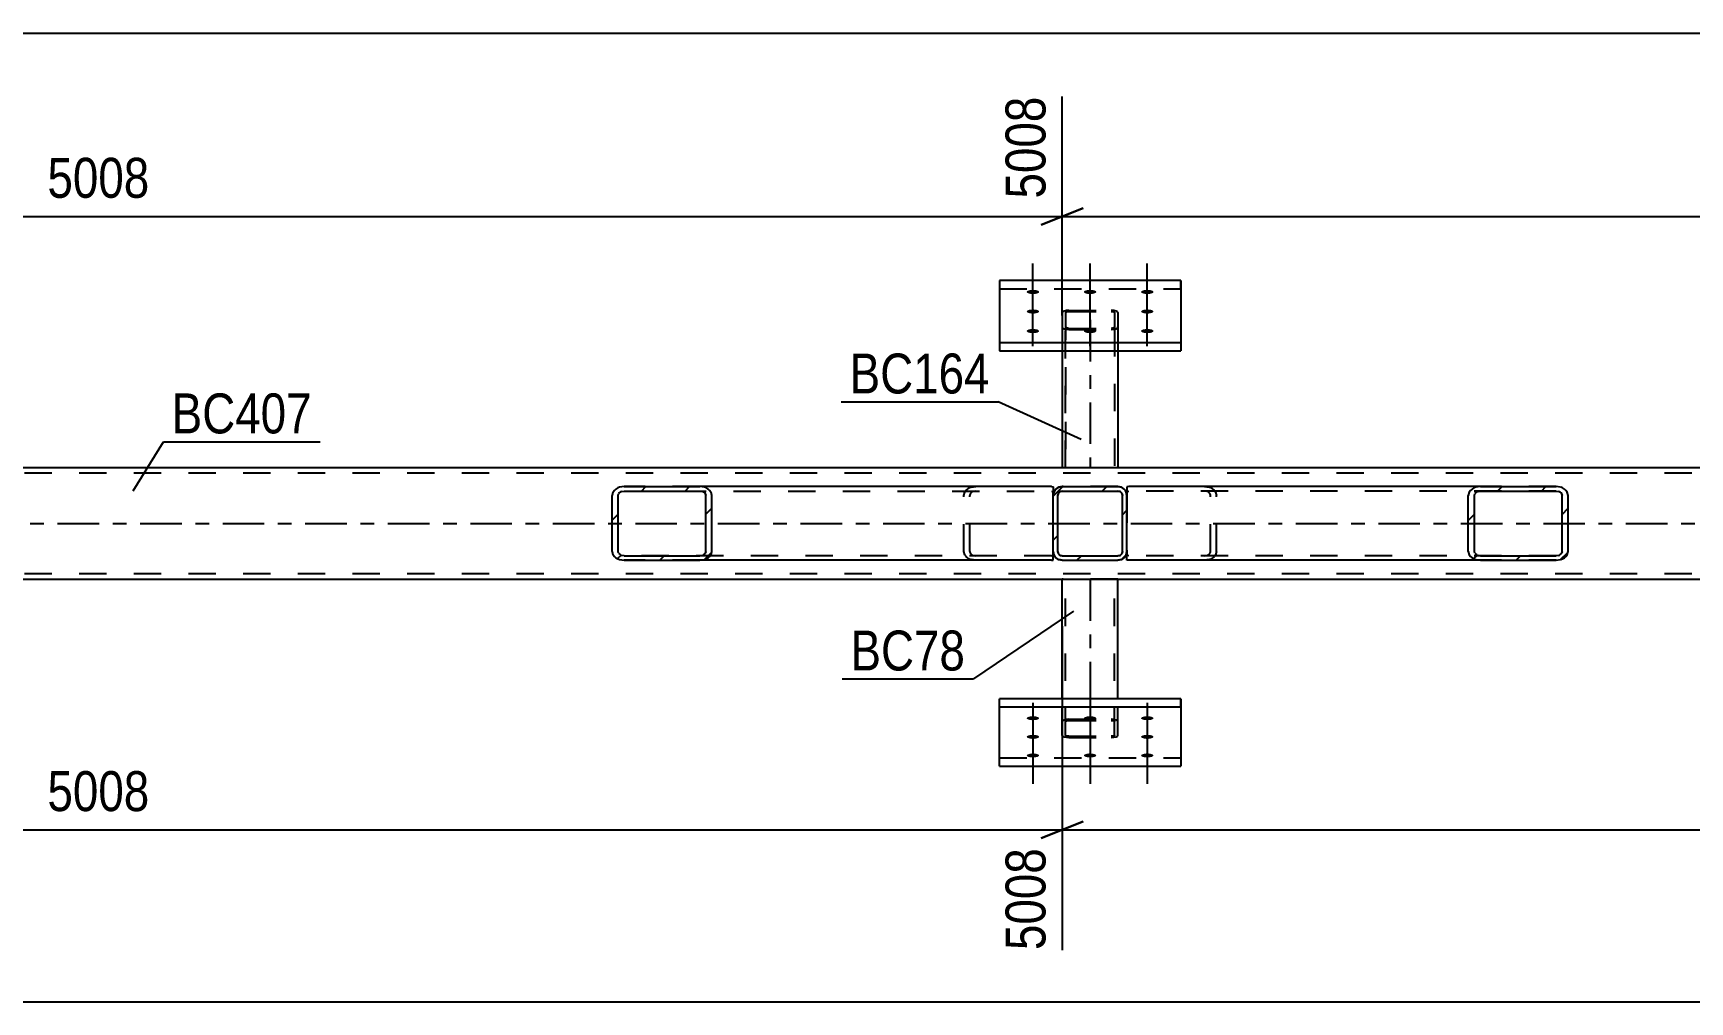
# Model space of a CAD drawing. Header units: millimetres. Extents: x 0 to 841, y 0 to 594.
# Drawn here: x 118.8 to 237.6, y 179.7 to 249.1 of the extents above; entities that cross this region are included whole.
import ezdxf

# ---------------------------------------------------------------- set-up
doc = ezdxf.new("R2010")
doc.units = ezdxf.units.MM
doc.linetypes.add('DXK_LINE_DOT2', pattern=[3.9198, 1.9599, -1.9599])
doc.linetypes.add('DXK_LINE_DOT3', pattern=[5.9187, 2.979, -0.9799, 0.9799, -0.9799])
doc.styles.add('Arial Narrow', font='ARIALN.TTF', dxfattribs={"height": 0.2})

# ---------------------------------------------------------------- blocks, each defined once
blk = doc.blocks.new('Part-761549663-2952 - 2948')
at = {"color": 2, "linetype": 'Continuous'}
for p, q in [((201.08, 201.39), (188.08, 201.39)), ((188.08, 200.79), (188.08, 201.39)), ((201.08, 200.79), (188.08, 200.79)), ((188.08, 196.56), (188.08, 200.79)), ((201.08, 201.39), (201.08, 200.79)), ((201.08, 200.79), (201.08, 196.56)), ((188.08, 196.56), (201.08, 196.56))]:
    blk.add_line(p, q, dxfattribs=at)
at = {"color": 7, "linetype": 'DXK_LINE_DOT2'}
for p, q in [((188.08, 200.79), (188.08, 201.39)), ((201.08, 200.79), (201.08, 201.39)), ((188.08, 197.16), (201.08, 197.16))]:
    blk.add_line(p, q, dxfattribs=at)
blk = doc.blocks.new('Bolt-761549663-3030 - 2948')
at = {"linetype": 'Continuous'}
for points in [[(190.48, 230.42), (190.39, 230.42), (190.3, 230.43), (190.22, 230.45), (190.16, 230.47), (190.1, 230.49), (190.06, 230.52), (190.04, 230.55), (190.04, 230.59), (190.06, 230.62), (190.1, 230.65), (190.16, 230.67), (190.22, 230.69), (190.3, 230.71), (190.39, 230.72), (190.48, 230.72), (190.57, 230.72), (190.66, 230.71), (190.74, 230.69), (190.81, 230.67), (190.86, 230.65), (190.9, 230.62), (190.92, 230.59), (190.92, 230.55), (190.9, 230.52), (190.86, 230.49), (190.81, 230.47), (190.74, 230.45), (190.66, 230.43), (190.57, 230.42)], [(194.58, 230.42), (194.49, 230.42), (194.4, 230.43), (194.32, 230.45), (194.26, 230.47), (194.2, 230.49), (194.16, 230.52), (194.14, 230.55), (194.14, 230.59), (194.16, 230.62), (194.2, 230.65), (194.26, 230.67), (194.32, 230.69), (194.4, 230.71), (194.49, 230.72), (194.58, 230.72), (194.67, 230.72), (194.76, 230.71), (194.84, 230.69), (194.91, 230.67), (194.96, 230.65), (195, 230.62), (195.02, 230.59), (195.02, 230.55), (195, 230.52), (194.96, 230.49), (194.91, 230.47), (194.84, 230.45), (194.76, 230.43), (194.67, 230.42)], [(198.68, 230.42), (198.59, 230.42), (198.5, 230.43), (198.42, 230.45), (198.36, 230.47), (198.3, 230.49), (198.26, 230.52), (198.24, 230.55), (198.24, 230.59), (198.26, 230.62), (198.3, 230.65), (198.36, 230.67), (198.42, 230.69), (198.5, 230.71), (198.59, 230.72), (198.68, 230.72), (198.77, 230.72), (198.86, 230.71), (198.94, 230.69), (199.01, 230.67), (199.06, 230.65), (199.1, 230.62), (199.12, 230.59), (199.12, 230.55), (199.1, 230.52), (199.06, 230.49), (199.01, 230.47), (198.94, 230.45), (198.86, 230.43), (198.77, 230.42)], [(190.48, 229.02), (190.39, 229.02), (190.3, 229.03), (190.22, 229.05), (190.16, 229.07), (190.1, 229.09), (190.06, 229.12), (190.04, 229.15), (190.04, 229.18), (190.06, 229.21), (190.1, 229.24), (190.16, 229.27), (190.22, 229.29), (190.3, 229.31), (190.39, 229.31), (190.48, 229.32), (190.57, 229.31), (190.66, 229.31), (190.74, 229.29), (190.81, 229.27), (190.86, 229.24), (190.9, 229.21), (190.92, 229.18), (190.92, 229.15), (190.9, 229.12), (190.86, 229.09), (190.81, 229.07), (190.74, 229.05), (190.66, 229.03), (190.57, 229.02)], [(198.68, 229.02), (198.59, 229.02), (198.5, 229.03), (198.42, 229.05), (198.36, 229.07), (198.3, 229.09), (198.26, 229.12), (198.24, 229.15), (198.24, 229.18), (198.26, 229.21), (198.3, 229.24), (198.36, 229.27), (198.42, 229.29), (198.5, 229.31), (198.59, 229.31), (198.68, 229.32), (198.77, 229.31), (198.86, 229.31), (198.94, 229.29), (199.01, 229.27), (199.06, 229.24), (199.1, 229.21), (199.12, 229.18), (199.12, 229.15), (199.1, 229.12), (199.06, 229.09), (199.01, 229.07), (198.94, 229.05), (198.86, 229.03), (198.77, 229.02)], [(190.48, 227.61), (190.39, 227.62), (190.3, 227.63), (190.22, 227.64), (190.16, 227.66), (190.1, 227.69), (190.06, 227.72), (190.04, 227.75), (190.04, 227.78), (190.06, 227.81), (190.1, 227.84), (190.16, 227.87), (190.22, 227.89), (190.3, 227.9), (190.39, 227.91), (190.48, 227.92), (190.57, 227.91), (190.66, 227.9), (190.74, 227.89), (190.81, 227.87), (190.86, 227.84), (190.9, 227.81), (190.92, 227.78), (190.92, 227.75), (190.9, 227.72), (190.86, 227.69), (190.81, 227.66), (190.74, 227.64), (190.66, 227.63), (190.57, 227.62)], [(194.58, 227.61), (194.49, 227.62), (194.4, 227.63), (194.32, 227.64), (194.26, 227.66), (194.2, 227.69), (194.16, 227.72), (194.14, 227.75), (194.14, 227.78), (194.16, 227.81), (194.2, 227.84), (194.26, 227.87), (194.32, 227.89), (194.4, 227.9), (194.49, 227.91), (194.58, 227.92), (194.67, 227.91), (194.76, 227.9), (194.84, 227.89), (194.91, 227.87), (194.96, 227.84), (195, 227.81), (195.02, 227.78), (195.02, 227.75), (195, 227.72), (194.96, 227.69), (194.91, 227.66), (194.84, 227.64), (194.76, 227.63), (194.67, 227.62)], [(198.68, 227.61), (198.59, 227.62), (198.5, 227.63), (198.42, 227.64), (198.36, 227.66), (198.3, 227.69), (198.26, 227.72), (198.24, 227.75), (198.24, 227.78), (198.26, 227.81), (198.3, 227.84), (198.36, 227.87), (198.42, 227.89), (198.5, 227.9), (198.59, 227.91), (198.68, 227.92), (198.77, 227.91), (198.86, 227.9), (198.94, 227.89), (199.01, 227.87), (199.06, 227.84), (199.1, 227.81), (199.12, 227.78), (199.12, 227.75), (199.1, 227.72), (199.06, 227.69), (199.01, 227.66), (198.94, 227.64), (198.86, 227.63), (198.77, 227.62)]]:
    blk.add_hatch(color=1, dxfattribs=at).paths.add_polyline_path(points)
at = {"color": 1, "linetype": 'Continuous'}
for p, q in [((190.48, 229.48), (190.48, 232.6)), ((194.58, 229.48), (194.58, 232.6)), ((198.68, 229.48), (198.68, 232.6)), ((190.48, 228.08), (190.48, 231.2)), ((198.68, 228.08), (198.68, 231.2)), ((190.48, 226.68), (190.48, 229.8)), ((194.58, 226.68), (194.58, 229.8)), ((198.68, 226.68), (198.68, 229.8))]:
    blk.add_line(p, q, dxfattribs=at)
blk = doc.blocks.new('Part-761549663-2970 - 2948')
at = {"color": 2, "linetype": 'Continuous'}
for p, q in [((555.22, 217.97), (67.28, 217.97)), ((67.28, 209.97), (555.22, 209.97))]:
    blk.add_line(p, q, dxfattribs=at)
at = {"color": 7, "linetype": 'DXK_LINE_DOT2'}
for p, q in [((555.22, 217.57), (67.28, 217.57)), ((555.22, 210.37), (67.28, 210.37))]:
    blk.add_line(p, q, dxfattribs=at)
at = {"color": 7, "linetype": 'DXK_LINE_DOT3'}
blk.add_line((67.28, 213.97), (555.22, 213.97), dxfattribs=at)
blk = doc.blocks.new('Part-761549663-2971 - 2948')
at = {"linetype": 'Continuous'}
h = blk.add_hatch(dxfattribs=at)
h.set_pattern_fill('', scale=0.7, style=0, pattern_type=0)
h.set_pattern_definition([(45, (196.8278, 211.3828), (-1.57154, 1.57154), [])])
h.paths.add_polyline_path([(196.58, 211.33), (196.83, 211.38), (197.04, 211.52), (197.17, 211.73), (197.22, 211.97), (197.22, 215.97), (197.17, 216.22), (197.04, 216.43), (196.83, 216.57), (196.58, 216.61), (192.58, 216.61), (192.34, 216.57), (192.13, 216.43), (191.99, 216.22), (191.94, 215.97), (191.94, 211.97), (191.99, 211.73), (192.13, 211.52), (192.34, 211.38), (192.58, 211.33)])
h.paths.add_polyline_path([(192.46, 211.68), (192.36, 211.75), (192.29, 211.85), (192.26, 211.97), (192.26, 215.97), (192.29, 216.1), (192.36, 216.2), (192.46, 216.27), (192.58, 216.29), (196.58, 216.29), (196.71, 216.27), (196.81, 216.2), (196.88, 216.1), (196.9, 215.97), (196.9, 211.97), (196.88, 211.85), (196.81, 211.75), (196.71, 211.68), (196.58, 211.65), (192.58, 211.65)])
at = {"color": 7, "linetype": 'DXK_LINE_DOT2'}
for p, q in [((191.94, 215.97), (191.99, 216.22)), ((192.34, 216.57), (192.58, 216.61)), ((192.58, 216.29), (192.46, 216.27)), ((196.58, 216.61), (192.58, 216.61)), ((192.58, 216.29), (196.58, 216.29)), ((196.58, 216.61), (196.58, 216.61)), ((196.58, 216.61), (196.83, 216.57)), ((196.71, 216.27), (196.58, 216.29)), ((197.17, 216.22), (197.22, 215.97)), ((191.94, 211.97), (191.94, 215.97)), ((192.29, 216.1), (192.26, 215.97)), ((192.26, 211.97), (192.26, 215.97)), ((196.9, 215.97), (196.88, 216.1)), ((196.9, 211.97), (196.9, 215.97)), ((197.22, 211.97), (197.22, 215.97)), ((191.99, 211.73), (191.94, 211.97)), ((192.26, 211.97), (192.29, 211.85)), ((192.46, 211.68), (192.58, 211.65)), ((192.58, 211.65), (196.58, 211.65)), ((196.58, 211.65), (196.71, 211.68)), ((196.88, 211.85), (196.9, 211.97)), ((197.22, 211.97), (197.17, 211.73)), ((192.58, 211.33), (192.34, 211.38)), ((192.58, 211.33), (196.58, 211.33)), ((196.83, 211.38), (196.58, 211.33))]:
    blk.add_line(p, q, dxfattribs=at)
at = {"color": 2, "linetype": 'Continuous'}
for p, q in [((191.99, 216.22), (191.94, 215.97)), ((192.58, 216.61), (192.34, 216.57)), ((192.46, 216.27), (192.58, 216.29)), ((192.58, 216.61), (192.58, 216.61)), ((192.58, 216.61), (196.58, 216.61)), ((192.58, 216.29), (192.58, 216.29)), ((192.58, 216.29), (196.58, 216.29)), ((196.58, 216.61), (196.58, 216.61)), ((196.83, 216.57), (196.58, 216.61)), ((196.58, 216.29), (196.58, 216.29)), ((196.58, 216.29), (196.71, 216.27)), ((197.22, 215.97), (197.17, 216.22)), ((191.94, 215.97), (191.94, 215.97)), ((191.94, 211.97), (191.94, 215.97)), ((192.26, 215.97), (192.29, 216.1)), ((192.26, 215.97), (192.26, 215.97)), ((192.26, 211.97), (192.26, 215.97)), ((196.88, 216.1), (196.9, 215.97)), ((196.9, 215.97), (196.9, 215.97)), ((196.9, 211.97), (196.9, 215.97)), ((197.22, 215.97), (197.22, 215.97)), ((197.22, 211.97), (197.22, 215.97)), ((191.94, 211.97), (191.94, 211.97)), ((191.94, 211.97), (191.99, 211.73)), ((192.26, 211.97), (192.26, 211.97)), ((192.29, 211.85), (192.26, 211.97)), ((192.58, 211.65), (192.46, 211.68)), ((192.58, 211.65), (192.58, 211.65)), ((192.58, 211.65), (196.58, 211.65)), ((196.71, 211.68), (196.58, 211.65)), ((196.58, 211.65), (196.58, 211.65)), ((196.9, 211.97), (196.88, 211.85)), ((196.9, 211.97), (196.9, 211.97)), ((197.17, 211.73), (197.22, 211.97)), ((197.22, 211.97), (197.22, 211.97)), ((192.34, 211.38), (192.58, 211.33)), ((192.58, 211.33), (192.58, 211.33)), ((192.58, 211.33), (196.58, 211.33)), ((196.58, 211.33), (196.83, 211.38)), ((196.58, 211.33), (196.58, 211.33))]:
    blk.add_line(p, q, dxfattribs=at)
at = {"color": 7, "linetype": 'DXK_LINE_DOT2'}
for centre, radius, start, end in [((192.58, 215.97), 0.64, 112.5, 157.5), ((192.58, 215.97), 0.32, 112.5, 157.5), ((196.58, 215.97), 0.32, 22.5, 67.5), ((196.58, 215.97), 0.64, 22.5, 67.5), ((192.58, 211.97), 0.64, 202.5, 247.5), ((192.58, 211.97), 0.32, 202.5, 247.5), ((196.58, 211.97), 0.32, 292.5, 337.5), ((196.58, 211.97), 0.64, 292.5, 337.5)]:
    blk.add_arc(centre, radius, start, end, dxfattribs=at)
at = {"color": 2, "linetype": 'Continuous'}
for centre, radius, start, end in [((192.58, 215.97), 0.64, 112.5, 157.5), ((192.58, 215.97), 0.32, 112.5, 157.5), ((196.58, 215.97), 0.32, 22.5, 67.5), ((196.58, 215.97), 0.64, 22.5, 67.5), ((192.58, 211.97), 0.64, 202.5, 247.5), ((192.58, 211.97), 0.32, 202.5, 247.5), ((196.58, 211.97), 0.32, 292.5, 337.5), ((196.58, 211.97), 0.64, 292.5, 337.5)]:
    blk.add_arc(centre, radius, start, end, dxfattribs=at)
blk = doc.blocks.new('Part-761549663-2977 - 2948')
at = {"color": 7, "linetype": 'DXK_LINE_DOT2'}
for p, q in [((192.62, 229.15), (192.58, 229.09)), ((192.58, 229.09), (192.58, 226.34)), ((192.72, 229.2), (192.62, 229.15)), ((192.88, 229.24), (192.72, 229.2)), ((192.82, 229.09), (192.84, 229.12)), ((192.82, 229.09), (192.82, 217.97)), ((192.84, 229.12), (192.89, 229.14)), ((193.06, 229.25), (192.88, 229.24)), ((192.89, 229.14), (192.97, 229.16)), ((192.97, 229.16), (193.06, 229.17)), ((193.06, 229.25), (196.1, 229.25)), ((193.06, 229.17), (196.1, 229.17)), ((196.29, 229.24), (196.1, 229.25)), ((196.1, 229.17), (196.19, 229.16)), ((196.19, 229.16), (196.27, 229.14)), ((196.27, 229.14), (196.32, 229.12)), ((196.44, 229.2), (196.29, 229.24)), ((196.32, 229.12), (196.34, 229.09)), ((196.34, 229.09), (196.34, 227.91)), ((196.55, 229.15), (196.44, 229.2)), ((196.58, 229.09), (196.55, 229.15)), ((196.58, 229.09), (196.58, 228.05)), ((192.58, 228.05), (192.58, 226.34)), ((192.58, 228.05), (192.62, 227.98)), ((192.62, 227.98), (192.72, 227.93)), ((192.72, 227.93), (192.88, 227.89)), ((192.84, 228.01), (192.82, 228.05)), ((192.82, 217.97), (192.82, 227.91)), ((192.89, 227.99), (192.84, 228.01)), ((192.88, 227.89), (193.06, 227.88)), ((192.97, 227.97), (192.89, 227.99)), ((193.06, 227.96), (192.97, 227.97)), ((193.06, 227.96), (196.1, 227.96)), ((193.06, 227.88), (196.1, 227.88)), ((196.19, 227.97), (196.1, 227.96)), ((196.1, 227.88), (196.29, 227.89)), ((196.27, 227.99), (196.19, 227.97)), ((196.32, 228.01), (196.27, 227.99)), ((196.29, 227.89), (196.44, 227.93)), ((196.34, 228.05), (196.32, 228.01)), ((196.34, 227.91), (196.34, 217.97)), ((196.44, 227.93), (196.55, 227.98)), ((196.55, 227.98), (196.58, 228.05)), ((196.58, 228.05), (196.58, 226.34)), ((196.58, 217.97), (192.58, 217.97))]:
    blk.add_line(p, q, dxfattribs=at)
at = {"color": 7, "linetype": 'DXK_LINE_DOT3'}
blk.add_line((194.58, 228.57), (194.58, 217.97), dxfattribs=at)
at = {"color": 2, "linetype": 'Continuous'}
for p, q in [((192.58, 226.34), (192.58, 217.97)), ((196.58, 226.34), (196.58, 217.97))]:
    blk.add_line(p, q, dxfattribs=at)
blk = doc.blocks.new('Part-761549663-3087 - 2948')
at = {"color": 2, "linetype": 'Continuous'}
for p, q in [((192.58, 201.39), (192.58, 209.97)), ((196.58, 201.39), (196.58, 209.97))]:
    blk.add_line(p, q, dxfattribs=at)
at = {"color": 7, "linetype": 'DXK_LINE_DOT2'}
for p, q in [((196.58, 209.97), (192.58, 209.97)), ((192.82, 198.78), (192.82, 209.97)), ((196.34, 198.78), (196.34, 209.97)), ((192.58, 198.78), (192.58, 201.39)), ((196.58, 198.78), (196.58, 201.39)), ((192.62, 199.83), (192.58, 199.77)), ((192.72, 199.88), (192.62, 199.83)), ((192.88, 199.92), (192.72, 199.88)), ((192.82, 199.77), (192.84, 199.8)), ((192.84, 199.8), (192.89, 199.83)), ((193.06, 199.93), (192.88, 199.92)), ((192.89, 199.83), (192.97, 199.85)), ((192.97, 199.85), (193.06, 199.85)), ((193.06, 199.93), (196.1, 199.93)), ((193.06, 199.85), (196.1, 199.85)), ((196.29, 199.92), (196.1, 199.93)), ((196.1, 199.85), (196.19, 199.85)), ((196.19, 199.85), (196.27, 199.83)), ((196.27, 199.83), (196.32, 199.8)), ((196.44, 199.88), (196.29, 199.92)), ((196.32, 199.8), (196.34, 199.77)), ((196.55, 199.83), (196.44, 199.88)), ((196.58, 199.77), (196.55, 199.83)), ((192.58, 198.78), (192.62, 198.72)), ((192.62, 198.72), (192.72, 198.67)), ((192.72, 198.67), (192.88, 198.64)), ((192.84, 198.75), (192.82, 198.78)), ((192.89, 198.73), (192.84, 198.75)), ((192.88, 198.64), (193.06, 198.63)), ((192.97, 198.71), (192.89, 198.73)), ((193.06, 198.71), (192.97, 198.71)), ((193.06, 198.71), (196.1, 198.71)), ((193.06, 198.63), (196.1, 198.63)), ((196.19, 198.71), (196.1, 198.71)), ((196.1, 198.63), (196.29, 198.64)), ((196.27, 198.73), (196.19, 198.71)), ((196.32, 198.75), (196.27, 198.73)), ((196.29, 198.64), (196.44, 198.67)), ((196.34, 198.78), (196.32, 198.75)), ((196.44, 198.67), (196.55, 198.72)), ((196.55, 198.72), (196.58, 198.78))]:
    blk.add_line(p, q, dxfattribs=at)
at = {"color": 7, "linetype": 'DXK_LINE_DOT3'}
blk.add_line((194.58, 209.97), (194.58, 199.28), dxfattribs=at)
blk = doc.blocks.new('Part-761549663-3019 - 2948')
at = {"linetype": 'Continuous'}
h = blk.add_hatch(dxfattribs=at)
h.set_pattern_fill('', scale=0.7, style=0, pattern_type=0)
h.set_pattern_definition([(45, (228.3231, 211.3828), (-1.57154, 1.57154), [])])
h.paths.add_polyline_path([(227.99, 211.33), (228.32, 211.38), (228.6, 211.52), (228.79, 211.73), (228.86, 211.97), (228.86, 215.97), (228.79, 216.22), (228.6, 216.43), (228.32, 216.57), (227.99, 216.61), (222.57, 216.61), (222.24, 216.57), (221.96, 216.43), (221.77, 216.22), (221.7, 215.97), (221.7, 211.97), (221.77, 211.73), (221.96, 211.52), (222.24, 211.38), (222.57, 211.33)])
h.paths.add_polyline_path([(222.41, 211.68), (222.26, 211.75), (222.17, 211.85), (222.14, 211.97), (222.14, 215.97), (222.17, 216.1), (222.26, 216.2), (222.41, 216.27), (222.57, 216.29), (227.99, 216.29), (228.16, 216.27), (228.3, 216.2), (228.39, 216.1), (228.42, 215.97), (228.42, 211.97), (228.39, 211.85), (228.3, 211.75), (228.16, 211.68), (227.99, 211.65), (222.57, 211.65)])
at = {"color": 2, "linetype": 'Continuous'}
for p, q in [((197.36, 216.61), (197.22, 216.59)), ((197.22, 216.59), (197.22, 215.97)), ((222.57, 216.61), (197.36, 216.61)), ((221.77, 216.22), (221.7, 215.97)), ((222.57, 216.61), (222.24, 216.57)), ((222.41, 216.27), (222.57, 216.29)), ((222.57, 216.61), (227.99, 216.61)), ((222.57, 216.29), (227.99, 216.29)), ((228.32, 216.57), (227.99, 216.61)), ((227.99, 216.29), (228.16, 216.27)), ((228.86, 215.97), (228.79, 216.22)), ((221.7, 211.97), (221.7, 215.97)), ((222.14, 215.97), (222.17, 216.1)), ((222.14, 211.97), (222.14, 215.97)), ((228.39, 216.1), (228.42, 215.97)), ((228.42, 211.97), (228.42, 215.97)), ((228.86, 211.97), (228.86, 215.97)), ((197.22, 211.52), (197.22, 211.97)), ((197.22, 211.38), (197.22, 211.52)), ((221.7, 211.97), (221.77, 211.73)), ((222.17, 211.85), (222.14, 211.97)), ((222.57, 211.65), (222.41, 211.68)), ((222.57, 211.65), (227.99, 211.65)), ((228.16, 211.68), (227.99, 211.65)), ((228.42, 211.97), (228.39, 211.85)), ((228.79, 211.73), (228.86, 211.97)), ((197.22, 211.35), (197.22, 211.38)), ((197.36, 211.33), (197.22, 211.35)), ((222.57, 211.33), (197.36, 211.33)), ((222.24, 211.38), (222.57, 211.33)), ((222.57, 211.33), (227.99, 211.33)), ((227.99, 211.33), (228.32, 211.38))]:
    blk.add_line(p, q, dxfattribs=at)
at = {"color": 7, "linetype": 'DXK_LINE_DOT2'}
for p, q in [((197.22, 216.27), (197.36, 216.29)), ((227.99, 216.29), (197.36, 216.29)), ((202.78, 216.61), (203.11, 216.57)), ((202.94, 216.27), (202.78, 216.29)), ((203.58, 216.22), (203.65, 215.97)), ((227.99, 216.61), (222.57, 216.61)), ((197.22, 215.97), (197.22, 211.73)), ((203.21, 215.97), (203.18, 216.1)), ((203.21, 211.97), (203.21, 215.97)), ((203.65, 211.97), (203.65, 215.97)), ((197.36, 211.65), (197.22, 211.67)), ((197.22, 211.52), (197.22, 211.67)), ((227.99, 211.65), (197.36, 211.65)), ((202.78, 211.65), (202.94, 211.68)), ((203.18, 211.85), (203.21, 211.97)), ((203.65, 211.97), (203.58, 211.73)), ((203.11, 211.38), (202.78, 211.33)), ((227.99, 211.33), (222.57, 211.33))]:
    blk.add_line(p, q, dxfattribs=at)
for centre, radius, start, end in [((202.84, 215.89), 0.396, 31.9779, 75.1661), ((202.91, 215.8), 0.792, 31.9779, 75.1661), ((202.84, 212.06), 0.396, 284.8339, 328.0221), ((202.91, 212.15), 0.792, 284.8339, 328.0221)]:
    blk.add_arc(centre, radius, start, end, dxfattribs=at)
at = {"color": 2, "linetype": 'Continuous'}
for centre, radius, start, end in [((222.44, 215.8), 0.792, 104.8339, 148.0221), ((222.51, 215.89), 0.396, 104.8339, 148.0221), ((228.06, 215.89), 0.396, 31.9779, 75.1661), ((228.12, 215.8), 0.792, 31.9779, 75.1661), ((222.44, 212.15), 0.792, 211.9779, 255.1661), ((222.51, 212.06), 0.396, 211.9779, 255.1661), ((228.06, 212.06), 0.396, 284.8339, 328.0221), ((228.12, 212.15), 0.792, 284.8339, 328.0221)]:
    blk.add_arc(centre, radius, start, end, dxfattribs=at)
blk = doc.blocks.new('Bolt-761549663-3028 - 2948')
at = {"linetype": 'Continuous'}
for points in [[(190.48, 200.15), (190.57, 200.15), (190.66, 200.14), (190.74, 200.12), (190.81, 200.1), (190.86, 200.08), (190.9, 200.05), (190.92, 200.02), (190.92, 199.99), (190.9, 199.96), (190.86, 199.94), (190.81, 199.91), (190.74, 199.89), (190.66, 199.88), (190.57, 199.87), (190.48, 199.86), (190.39, 199.87), (190.3, 199.88), (190.22, 199.89), (190.16, 199.91), (190.1, 199.94), (190.06, 199.96), (190.04, 199.99), (190.04, 200.02), (190.06, 200.05), (190.1, 200.08), (190.16, 200.1), (190.22, 200.12), (190.3, 200.14), (190.39, 200.15)], [(194.58, 200.15), (194.67, 200.15), (194.76, 200.14), (194.84, 200.12), (194.91, 200.1), (194.96, 200.08), (195, 200.05), (195.02, 200.02), (195.02, 199.99), (195, 199.96), (194.96, 199.94), (194.91, 199.91), (194.84, 199.89), (194.76, 199.88), (194.67, 199.87), (194.58, 199.86), (194.49, 199.87), (194.4, 199.88), (194.32, 199.89), (194.26, 199.91), (194.2, 199.94), (194.16, 199.96), (194.14, 199.99), (194.14, 200.02), (194.16, 200.05), (194.2, 200.08), (194.26, 200.1), (194.32, 200.12), (194.4, 200.14), (194.49, 200.15)], [(198.68, 200.15), (198.77, 200.15), (198.86, 200.14), (198.94, 200.12), (199.01, 200.1), (199.06, 200.08), (199.1, 200.05), (199.12, 200.02), (199.12, 199.99), (199.1, 199.96), (199.06, 199.94), (199.01, 199.91), (198.94, 199.89), (198.86, 199.88), (198.77, 199.87), (198.68, 199.86), (198.59, 199.87), (198.5, 199.88), (198.42, 199.89), (198.36, 199.91), (198.3, 199.94), (198.26, 199.96), (198.24, 199.99), (198.24, 200.02), (198.26, 200.05), (198.3, 200.08), (198.36, 200.1), (198.42, 200.12), (198.5, 200.14), (198.59, 200.15)], [(190.48, 198.82), (190.57, 198.81), (190.66, 198.8), (190.74, 198.79), (190.81, 198.77), (190.86, 198.75), (190.9, 198.72), (190.92, 198.69), (190.92, 198.66), (190.9, 198.63), (190.86, 198.6), (190.81, 198.58), (190.74, 198.56), (190.66, 198.54), (190.57, 198.53), (190.48, 198.53), (190.39, 198.53), (190.3, 198.54), (190.22, 198.56), (190.16, 198.58), (190.1, 198.6), (190.06, 198.63), (190.04, 198.66), (190.04, 198.69), (190.06, 198.72), (190.1, 198.75), (190.16, 198.77), (190.22, 198.79), (190.3, 198.8), (190.39, 198.81)], [(198.68, 198.82), (198.77, 198.81), (198.86, 198.8), (198.94, 198.79), (199.01, 198.77), (199.06, 198.75), (199.1, 198.72), (199.12, 198.69), (199.12, 198.66), (199.1, 198.63), (199.06, 198.6), (199.01, 198.58), (198.94, 198.56), (198.86, 198.54), (198.77, 198.53), (198.68, 198.53), (198.59, 198.53), (198.5, 198.54), (198.42, 198.56), (198.36, 198.58), (198.3, 198.6), (198.26, 198.63), (198.24, 198.66), (198.24, 198.69), (198.26, 198.72), (198.3, 198.75), (198.36, 198.77), (198.42, 198.79), (198.5, 198.8), (198.59, 198.81)], [(190.48, 197.48), (190.57, 197.48), (190.66, 197.47), (190.74, 197.45), (190.81, 197.43), (190.86, 197.41), (190.9, 197.38), (190.92, 197.35), (190.92, 197.32), (190.9, 197.29), (190.86, 197.27), (190.81, 197.24), (190.74, 197.22), (190.66, 197.21), (190.57, 197.2), (190.48, 197.2), (190.39, 197.2), (190.3, 197.21), (190.22, 197.22), (190.16, 197.24), (190.1, 197.27), (190.06, 197.29), (190.04, 197.32), (190.04, 197.35), (190.06, 197.38), (190.1, 197.41), (190.16, 197.43), (190.22, 197.45), (190.3, 197.47), (190.39, 197.48)], [(194.58, 197.48), (194.67, 197.48), (194.76, 197.47), (194.84, 197.45), (194.91, 197.43), (194.96, 197.41), (195, 197.38), (195.02, 197.35), (195.02, 197.32), (195, 197.29), (194.96, 197.27), (194.91, 197.24), (194.84, 197.22), (194.76, 197.21), (194.67, 197.2), (194.58, 197.2), (194.49, 197.2), (194.4, 197.21), (194.32, 197.22), (194.26, 197.24), (194.2, 197.27), (194.16, 197.29), (194.14, 197.32), (194.14, 197.35), (194.16, 197.38), (194.2, 197.41), (194.26, 197.43), (194.32, 197.45), (194.4, 197.47), (194.49, 197.48)], [(198.68, 197.48), (198.77, 197.48), (198.86, 197.47), (198.94, 197.45), (199.01, 197.43), (199.06, 197.41), (199.1, 197.38), (199.12, 197.35), (199.12, 197.32), (199.1, 197.29), (199.06, 197.27), (199.01, 197.24), (198.94, 197.22), (198.86, 197.21), (198.77, 197.2), (198.68, 197.2), (198.59, 197.2), (198.5, 197.21), (198.42, 197.22), (198.36, 197.24), (198.3, 197.27), (198.26, 197.29), (198.24, 197.32), (198.24, 197.35), (198.26, 197.38), (198.3, 197.41), (198.36, 197.43), (198.42, 197.45), (198.5, 197.47), (198.59, 197.48)]]:
    blk.add_hatch(color=1, dxfattribs=at).paths.add_polyline_path(points)
at = {"color": 1, "linetype": 'Continuous'}
for p, q in [((190.48, 201.1), (190.48, 197.97)), ((194.58, 201.1), (194.58, 197.97)), ((198.68, 201.1), (198.68, 197.97)), ((190.48, 199.77), (190.48, 196.63)), ((198.68, 199.77), (198.68, 196.63)), ((190.48, 198.44), (190.48, 195.3)), ((194.58, 198.44), (194.58, 195.3)), ((198.68, 198.44), (198.68, 195.3))]:
    blk.add_line(p, q, dxfattribs=at)
blk = doc.blocks.new('Part-761549663-3076 - 2948')
at = {"linetype": 'Continuous'}
h = blk.add_hatch(dxfattribs=at)
h.set_pattern_fill('', scale=0.7, style=0, pattern_type=0)
h.set_pattern_definition([(45, (166.9261, 211.3828), (-1.57154, 1.57154), [])])
h.paths.add_polyline_path([(166.59, 211.33), (166.93, 211.38), (167.21, 211.52), (167.4, 211.73), (167.46, 211.97), (167.46, 215.97), (167.4, 216.22), (167.21, 216.43), (166.93, 216.57), (166.59, 216.61), (161.17, 216.61), (160.84, 216.57), (160.56, 216.43), (160.37, 216.22), (160.31, 215.97), (160.31, 211.97), (160.37, 211.73), (160.56, 211.52), (160.84, 211.38), (161.17, 211.33)])
h.paths.add_polyline_path([(161.01, 211.68), (160.87, 211.75), (160.77, 211.85), (160.74, 211.97), (160.74, 215.97), (160.77, 216.1), (160.87, 216.2), (161.01, 216.27), (161.17, 216.29), (166.59, 216.29), (166.76, 216.27), (166.9, 216.2), (166.99, 216.1), (167.03, 215.97), (167.03, 211.97), (166.99, 211.85), (166.9, 211.75), (166.76, 211.68), (166.59, 211.65), (161.17, 211.65)])
at = {"color": 2, "linetype": 'Continuous'}
for p, q in [((160.37, 216.22), (160.31, 215.97)), ((161.17, 216.61), (160.84, 216.57)), ((161.01, 216.27), (161.17, 216.29)), ((161.17, 216.61), (166.59, 216.61)), ((161.17, 216.29), (166.59, 216.29)), ((191.81, 216.61), (166.59, 216.61)), ((166.93, 216.57), (166.59, 216.61)), ((166.59, 216.29), (166.76, 216.27)), ((167.46, 215.97), (167.4, 216.22)), ((191.81, 216.61), (191.94, 216.59)), ((191.94, 216.59), (191.94, 216.57)), ((191.94, 216.57), (191.94, 216.43)), ((191.94, 216.43), (191.94, 215.97)), ((160.31, 211.97), (160.31, 215.97)), ((160.74, 215.97), (160.77, 216.1)), ((160.74, 211.97), (160.74, 215.97)), ((166.99, 216.1), (167.03, 215.97)), ((167.03, 211.97), (167.03, 215.97)), ((167.46, 211.97), (167.46, 215.97)), ((160.31, 211.97), (160.37, 211.73)), ((160.77, 211.85), (160.74, 211.97)), ((161.17, 211.65), (161.01, 211.68)), ((161.17, 211.65), (166.59, 211.65)), ((166.76, 211.68), (166.59, 211.65)), ((167.03, 211.97), (166.99, 211.85)), ((167.4, 211.73), (167.46, 211.97)), ((191.94, 211.35), (191.94, 211.97)), ((160.84, 211.38), (161.17, 211.33)), ((161.17, 211.33), (166.59, 211.33)), ((166.59, 211.33), (166.93, 211.38)), ((191.81, 211.33), (166.59, 211.33)), ((191.81, 211.33), (191.94, 211.35))]:
    blk.add_line(p, q, dxfattribs=at)
at = {"color": 7, "linetype": 'DXK_LINE_DOT2'}
for p, q in [((166.59, 216.61), (161.17, 216.61)), ((161.17, 216.29), (191.81, 216.29)), ((185.52, 215.97), (185.59, 216.22)), ((186.06, 216.57), (186.39, 216.61)), ((186.39, 216.29), (186.22, 216.27)), ((191.81, 216.29), (191.94, 216.27)), ((191.94, 216.59), (191.94, 216.59)), ((191.94, 216.43), (191.94, 216.27)), ((191.94, 211.97), (191.94, 216.22)), ((185.52, 211.97), (185.52, 215.97)), ((185.99, 216.1), (185.95, 215.97)), ((185.95, 211.97), (185.95, 215.97)), ((191.81, 211.65), (161.17, 211.65)), ((185.59, 211.73), (185.52, 211.97)), ((185.95, 211.97), (185.99, 211.85)), ((186.22, 211.68), (186.39, 211.65)), ((191.81, 211.65), (191.94, 211.67)), ((166.59, 211.33), (161.17, 211.33)), ((186.39, 211.33), (186.06, 211.38))]:
    blk.add_line(p, q, dxfattribs=at)
at = {"color": 2, "linetype": 'Continuous'}
for centre, radius, start, end in [((161.05, 215.8), 0.792, 104.8339, 148.022), ((161.11, 215.89), 0.396, 104.8339, 148.022), ((166.66, 215.89), 0.396, 31.978, 75.1661), ((166.72, 215.8), 0.792, 31.978, 75.1661), ((161.05, 212.15), 0.792, 211.978, 255.1661), ((161.11, 212.06), 0.396, 211.978, 255.1661), ((166.66, 212.06), 0.396, 284.8339, 328.022), ((166.72, 212.15), 0.792, 284.8339, 328.022)]:
    blk.add_arc(centre, radius, start, end, dxfattribs=at)
at = {"color": 7, "linetype": 'DXK_LINE_DOT2'}
for centre, radius, start, end in [((186.26, 215.8), 0.792, 104.8339, 148.022), ((186.32, 215.89), 0.396, 104.8339, 148.022), ((186.26, 212.15), 0.792, 211.978, 255.1661), ((186.32, 212.06), 0.396, 211.978, 255.1661)]:
    blk.add_arc(centre, radius, start, end, dxfattribs=at)
blk = doc.blocks.new('Part-761549663-3094 - 2948')
at = {"color": 2, "linetype": 'Continuous'}
for p, q in [((201.08, 231.39), (188.08, 231.39)), ((188.08, 231.39), (188.08, 226.34)), ((201.08, 231.39), (201.08, 226.34)), ((188.08, 226.94), (201.08, 226.94)), ((188.08, 226.34), (201.08, 226.34))]:
    blk.add_line(p, q, dxfattribs=at)
at = {"color": 7, "linetype": 'DXK_LINE_DOT2'}
for p, q in [((188.08, 231.39), (188.08, 230.79)), ((188.08, 230.79), (201.08, 230.79)), ((201.08, 230.79), (201.08, 231.39))]:
    blk.add_line(p, q, dxfattribs=at)
blk = doc.blocks.new('StraightDimension-761549663-3176 - 2948')
at = {"color": 7, "linetype": 'Continuous'}
for p, q in [((192.58, 228.88), (192.58, 244.59)), ((54.38, 218.97), (54.38, 239.1)), ((55.88, 236.57), (52.88, 235.37)), ((191.08, 235.37), (194.08, 236.57)), ((54.38, 235.97), (192.58, 235.97))]:
    blk.add_line(p, q, dxfattribs=at)
at = {"color": 0}
blk.add_wipeout([(127.74, 236.72), (127.74, 240.92), (119.22, 240.92), (119.22, 236.72)], dxfattribs=at)
at = {"color": 3, "style": 'Arial Narrow'}
blk.add_text('5008', height=2.863, dxfattribs=at).set_placement((119.82, 237.32))
at = {"color": 0, "linetype": 'Continuous'}
for points in [[(191.98, 245.19), (187.78, 245.19), (187.78, 236.67), (191.98, 236.67)], [(53.78, 239.7), (49.58, 239.7), (49.58, 236.67), (53.78, 236.67)]]:
    blk.add_wipeout(points, dxfattribs=at)
at = {"color": 3, "linetype": 'Continuous', "style": 'Arial Narrow'}
for s, height, p in [('5008', 2.863, (191.38, 237.27)), ('0', 2.86, (53.18, 237.27))]:
    blk.add_text(s, height=height, rotation=90.0002, dxfattribs=at).set_placement(p)
blk = doc.blocks.new('StraightDimension-761549663-3184 - 2948')
at = {"color": 7, "linetype": 'Continuous'}
for p, q in [((425.92, 218.97), (425.92, 246.41)), ((192.58, 228.88), (192.58, 244.59)), ((194.08, 236.57), (191.08, 235.37)), ((424.42, 235.37), (427.42, 236.57)), ((192.58, 235.97), (425.92, 235.97))]:
    blk.add_line(p, q, dxfattribs=at)
at = {"color": 0}
blk.add_wipeout([(313.51, 236.72), (313.51, 240.92), (304.99, 240.92), (304.99, 236.72)], dxfattribs=at)
at = {"color": 3, "style": 'Arial Narrow'}
blk.add_text('5833', height=2.863, dxfattribs=at).set_placement((305.59, 237.32))
at = {"color": 0, "linetype": 'Continuous'}
blk.add_wipeout([(425.32, 247.01), (421.12, 247.01), (421.12, 236.67), (425.32, 236.67)], dxfattribs=at)
at = {"color": 3, "linetype": 'Continuous', "style": 'Arial Narrow'}
blk.add_text('10842', height=2.863, rotation=90.0002, dxfattribs=at).set_placement((424.72, 237.27))
blk = doc.blocks.new('StraightDimension-761549663-3219 - 2948')
at = {"color": 7, "linetype": 'Continuous'}
blk.add_line((54.38, 179.67), (568.12, 179.67), dxfattribs=at)
blk = doc.blocks.new('StraightDimension-761549663-12233 - 2948')
at = {"color": 7, "linetype": 'Continuous'}
for p, q in [((192.58, 206.6), (192.58, 183.39)), ((425.92, 203.95), (425.92, 181.56)), ((194.08, 192.6), (191.08, 191.4)), ((424.42, 191.4), (427.42, 192.6)), ((192.58, 192), (425.92, 192))]:
    blk.add_line(p, q, dxfattribs=at)
at = {"color": 0}
blk.add_wipeout([(313.51, 192.75), (313.51, 196.95), (304.99, 196.95), (304.99, 192.75)], dxfattribs=at)
at = {"color": 3, "style": 'Arial Narrow'}
blk.add_text('5833', height=2.863, dxfattribs=at).set_placement((305.59, 193.35))
at = {"color": 0, "linetype": 'Continuous'}
blk.add_wipeout([(425.32, 191.3), (421.12, 191.3), (421.12, 180.96), (425.32, 180.96)], dxfattribs=at)
at = {"color": 3, "linetype": 'Continuous', "style": 'Arial Narrow'}
blk.add_text('10842', height=2.863, rotation=90.0002, dxfattribs=at).set_placement((424.72, 181.56))
blk = doc.blocks.new('StraightDimension-761549663-12234 - 2948')
at = {"color": 7, "linetype": 'Continuous'}
for p, q in [((54.38, 208.94), (54.38, 188.87)), ((192.58, 206.6), (192.58, 183.39)), ((55.88, 192.6), (52.88, 191.4)), ((191.08, 191.4), (194.08, 192.6)), ((54.38, 192), (192.58, 192))]:
    blk.add_line(p, q, dxfattribs=at)
at = {"color": 0}
blk.add_wipeout([(127.74, 192.75), (127.74, 196.95), (119.22, 196.95), (119.22, 192.75)], dxfattribs=at)
at = {"color": 3, "style": 'Arial Narrow'}
blk.add_text('5008', height=2.863, dxfattribs=at).set_placement((119.82, 193.35))
at = {"color": 0, "linetype": 'Continuous'}
for points in [[(53.78, 191.3), (49.58, 191.3), (49.58, 188.27), (53.78, 188.27)], [(191.98, 191.3), (187.78, 191.3), (187.78, 182.79), (191.98, 182.79)]]:
    blk.add_wipeout(points, dxfattribs=at)
at = {"color": 3, "linetype": 'Continuous', "style": 'Arial Narrow'}
for s, height, p in [('0', 2.86, (53.18, 188.87)), ('5008', 2.863, (191.38, 183.39))]:
    blk.add_text(s, height=height, rotation=90.0002, dxfattribs=at).set_placement(p)
blk = doc.blocks.new('StraightDimension-761549663-14696 - 2948')
at = {"color": 7, "linetype": 'Continuous'}
blk.add_line((53.38, 249.12), (569.12, 249.12), dxfattribs=at)
blk = doc.blocks.new('Mark-761549663-2966 - 2948')
at = {"color": 30, "linetype": 'Continuous'}
for p, q in [((125.97, 216.3), (128.13, 219.83)), ((128.13, 219.83), (139.38, 219.83))]:
    blk.add_line(p, q, dxfattribs=at)
at = {"color": 0}
blk.add_wipeout([(138.78, 220.43), (138.78, 223.43), (128.73, 223.43), (128.73, 220.43)], dxfattribs=at)
blk.add_wipeout([(138.78, 220.43), (138.78, 223.43), (128.73, 223.43), (128.73, 220.43)], dxfattribs=at)
at = {"color": 3, "style": 'Arial Narrow'}
blk.add_text('BC407', height=2.863, dxfattribs=at).set_placement((128.73, 220.43))
blk = doc.blocks.new('Mark-761549663-2973 - 2948')
at = {"color": 30, "linetype": 'Continuous'}
for p in [(176.74, 222.69), (193.94, 219.99)]:
    blk.add_line(p, (187.99, 222.69), dxfattribs=at)
at = {"color": 0}
blk.add_wipeout([(187.39, 223.29), (187.39, 226.29), (177.34, 226.29), (177.34, 223.29)], dxfattribs=at)
blk.add_wipeout([(187.39, 223.29), (187.39, 226.29), (177.34, 226.29), (177.34, 223.29)], dxfattribs=at)
at = {"color": 3, "style": 'Arial Narrow'}
blk.add_text('BC164', height=2.863, dxfattribs=at).set_placement((177.34, 223.29))
blk = doc.blocks.new('Mark-761549663-3083 - 2948')
at = {"color": 30, "linetype": 'Continuous'}
for p in [(193.39, 207.69), (176.8, 202.83)]:
    blk.add_line(p, (186.22, 202.83), dxfattribs=at)
at = {"color": 0}
blk.add_wipeout([(185.62, 203.43), (185.62, 206.43), (177.4, 206.43), (177.4, 203.43)], dxfattribs=at)
blk.add_wipeout([(185.62, 203.43), (185.62, 206.43), (177.4, 206.43), (177.4, 203.43)], dxfattribs=at)
at = {"color": 3, "style": 'Arial Narrow'}
blk.add_text('BC78', height=2.863, dxfattribs=at).set_placement((177.4, 203.43))

msp = doc.modelspace()

# ---------------------------------------------------------------- block references
for name in ['Bolt-761549663-3030 - 2948', 'Part-761549663-3094 - 2948', 'Part-761549663-2977 - 2948', 'Part-761549663-2970 - 2948', 'Part-761549663-3076 - 2948', 'Part-761549663-2971 - 2948', 'Part-761549663-3019 - 2948', 'Part-761549663-3087 - 2948', 'Part-761549663-2952 - 2948', 'Bolt-761549663-3028 - 2948']:
    msp.add_blockref(name, (0, 0))

# ---------------------------------------------------------------- next in the draw order: block references
for name in ['StraightDimension-761549663-3176 - 2948', 'StraightDimension-761549663-3219 - 2948']:
    msp.add_blockref(name, (0, 0))

# ---------------------------------------------------------------- next in the draw order: block references
for name in ['StraightDimension-761549663-3184 - 2948', 'StraightDimension-761549663-12233 - 2948']:
    msp.add_blockref(name, (0, 0))

# ---------------------------------------------------------------- next in the draw order: block references
for name in ['StraightDimension-761549663-14696 - 2948', 'StraightDimension-761549663-12234 - 2948']:
    msp.add_blockref(name, (0, 0))

# ---------------------------------------------------------------- next in the draw order: block references
for name in ['Mark-761549663-2973 - 2948', 'Mark-761549663-2966 - 2948', 'Mark-761549663-3083 - 2948']:
    msp.add_blockref(name, (0, 0))

doc.saveas('drawing.dxf')
